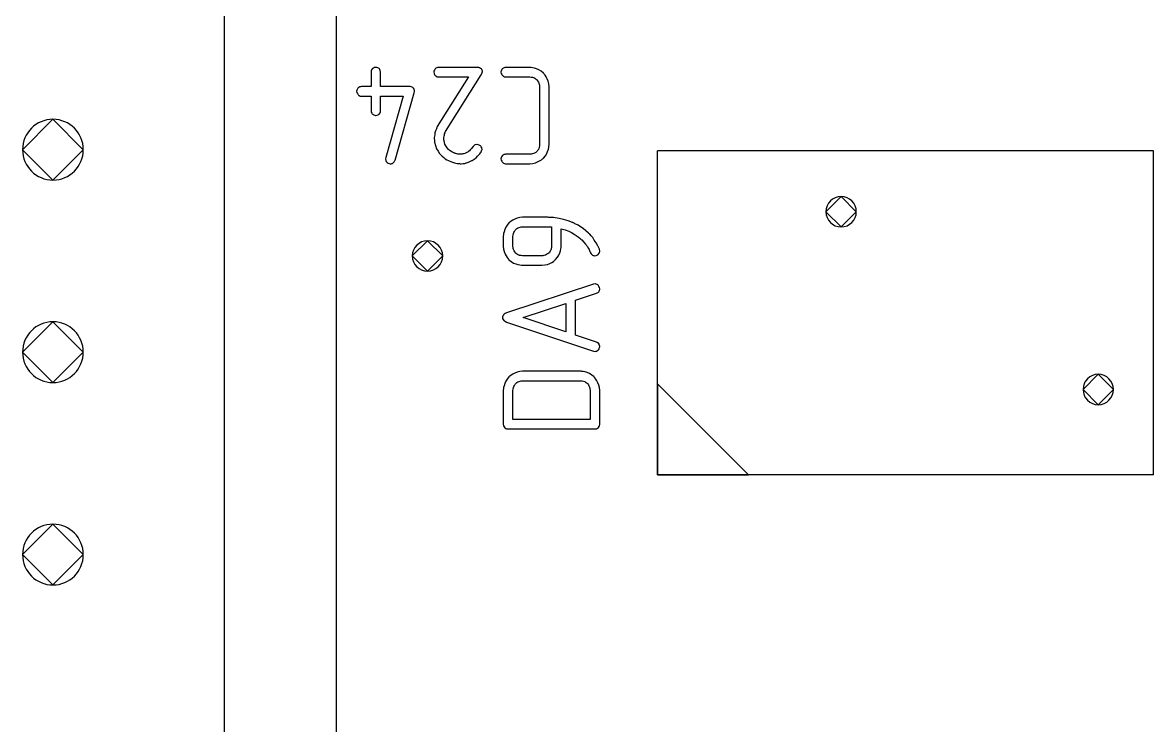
# Model space of a CAD drawing. Header units: inches. Extents: x 0 to 594, y -420 to 0.
# Drawn here: x 166.56 to 177.73, y -100.47 to -93.53 of the extents above; entities that cross this region are included whole.
import ezdxf

# ---------------------------------------------------------------- set-up
doc = ezdxf.new("R2010")
doc.units = ezdxf.units.IN
doc.header["$MEASUREMENT"] = 0

msp = doc.modelspace()

# ---------------------------------------------------------------- linework, layer by layer
at = {"color": 18, "true_color": 0x000000}
for p, q in [((169.662, -112.883), (169.662, -85.683)), ((168.556, -111.331), (168.556, -88.283)), ((170.005, -94.005), (170.004, -94.013)), ((170.004, -94.013), (170.004, -94.016)), ((170.004, -94.016), (170.004, -94.017)), ((170.004, -94.017), (170.004, -94.16)), ((170.01, -93.993), (170.005, -94.005)), ((170.018, -93.982), (170.01, -93.993)), ((170.021, -93.981), (170.018, -93.982)), ((170.027, -93.977), (170.021, -93.981)), ((170.038, -93.972), (170.027, -93.977)), ((170.052, -93.971), (170.038, -93.972)), ((170.055, -93.971), (170.052, -93.971)), ((170.063, -93.972), (170.055, -93.971)), ((170.073, -93.975), (170.063, -93.972)), ((170.084, -93.982), (170.073, -93.975)), ((170.087, -93.985), (170.084, -93.982)), ((170.091, -93.991), (170.087, -93.985)), ((170.096, -94.002), (170.091, -93.991)), ((170.098, -94.017), (170.096, -94.002)), ((170.098, -94.16), (170.098, -94.017)), ((170.626, -94.008), (170.624, -94.015)), ((170.624, -94.015), (170.624, -94.017)), ((170.624, -94.017), (170.627, -94.03)), ((170.63, -93.998), (170.626, -94.008)), ((170.627, -94.03), (170.631, -94.04)), ((170.637, -93.986), (170.63, -93.998)), ((170.631, -94.04), (170.636, -94.047)), ((170.636, -94.047), (170.638, -94.05)), ((170.638, -93.984), (170.637, -93.986)), ((170.645, -93.979), (170.638, -93.984)), ((170.638, -94.05), (170.644, -94.055)), ((170.655, -93.974), (170.645, -93.979)), ((170.662, -93.972), (170.655, -93.974)), ((170.671, -93.971), (170.662, -93.972)), ((171.06, -93.971), (170.671, -93.971)), ((170.741, -94.604), (171.092, -94.044)), ((171.068, -93.972), (171.06, -93.971)), ((171.077, -93.975), (171.068, -93.972)), ((171.087, -93.981), (171.077, -93.975)), ((171.095, -93.986), (171.087, -93.981)), ((171.092, -94.044), (171.099, -94.03)), ((171.101, -93.996), (171.095, -93.986)), ((171.099, -94.03), (171.102, -94.019)), ((171.104, -94.009), (171.101, -93.996)), ((171.102, -94.019), (171.104, -94.012)), ((171.104, -94.012), (171.104, -94.009)), ((171.29, -94.008), (171.288, -94.015)), ((171.288, -94.015), (171.288, -94.017)), ((171.288, -94.017), (171.291, -94.03)), ((171.294, -93.998), (171.29, -94.008)), ((171.291, -94.03), (171.295, -94.04)), ((171.301, -93.986), (171.294, -93.998)), ((171.295, -94.04), (171.299, -94.047)), ((171.299, -94.047), (171.302, -94.05)), ((171.302, -93.984), (171.301, -93.986)), ((171.309, -93.979), (171.302, -93.984)), ((171.302, -94.05), (171.308, -94.055)), ((171.319, -93.974), (171.309, -93.979)), ((171.326, -93.972), (171.319, -93.974)), ((171.335, -93.971), (171.326, -93.972)), ((171.58, -93.971), (171.335, -93.971)), ((171.586, -93.972), (171.58, -93.971)), ((171.6, -93.974), (171.586, -93.972)), ((171.618, -93.978), (171.6, -93.974)), ((171.639, -93.985), (171.618, -93.978)), ((171.662, -93.993), (171.639, -93.985)), ((171.684, -94.008), (171.662, -93.993)), ((171.707, -94.026), (171.684, -94.008)), ((171.71, -94.029), (171.707, -94.026)), ((171.715, -94.036), (171.71, -94.029)), ((171.725, -94.047), (171.715, -94.036)), ((171.735, -94.064), (171.725, -94.047)), ((169.894, -94.163), (169.883, -94.168)), ((169.901, -94.161), (169.894, -94.163)), ((169.91, -94.16), (169.901, -94.161)), ((170.004, -94.16), (169.91, -94.16)), ((170.392, -94.16), (170.098, -94.16)), ((170.4, -94.161), (170.392, -94.16)), ((170.409, -94.164), (170.4, -94.161)), ((170.418, -94.17), (170.409, -94.164)), ((170.644, -94.055), (170.648, -94.058)), ((170.648, -94.058), (170.659, -94.064)), ((170.659, -94.064), (170.668, -94.065)), ((170.967, -94.065), (170.659, -94.555)), ((170.668, -94.065), (170.967, -94.065)), ((171.308, -94.055), (171.314, -94.058)), ((171.314, -94.058), (171.323, -94.064)), ((171.323, -94.064), (171.332, -94.065)), ((171.332, -94.065), (171.574, -94.065)), ((171.574, -94.065), (171.587, -94.067)), ((171.587, -94.067), (171.598, -94.068)), ((171.598, -94.068), (171.608, -94.07)), ((171.608, -94.07), (171.61, -94.071)), ((171.61, -94.071), (171.611, -94.071)), ((171.611, -94.071), (171.622, -94.078)), ((171.622, -94.078), (171.632, -94.085)), ((171.632, -94.085), (171.639, -94.091)), ((171.639, -94.091), (171.642, -94.092)), ((171.642, -94.092), (171.65, -94.103)), ((171.65, -94.103), (171.658, -94.115)), ((171.658, -94.115), (171.662, -94.126)), ((171.662, -94.126), (171.666, -94.137)), ((171.666, -94.137), (171.667, -94.146)), ((171.667, -94.146), (171.669, -94.153)), ((171.669, -94.153), (171.669, -94.158)), ((171.669, -94.158), (171.669, -94.16)), ((171.669, -94.16), (171.669, -94.732)), ((171.745, -94.084), (171.735, -94.064)), ((171.755, -94.106), (171.745, -94.084)), ((171.76, -94.133), (171.755, -94.106)), ((171.763, -94.161), (171.76, -94.133)), ((171.763, -94.732), (171.763, -94.161)), ((169.863, -94.196), (169.862, -94.204)), ((169.862, -94.204), (169.862, -94.206)), ((169.862, -94.206), (169.864, -94.219)), ((169.867, -94.187), (169.863, -94.196)), ((169.864, -94.219), (169.869, -94.229)), ((169.874, -94.175), (169.867, -94.187)), ((169.869, -94.229), (169.873, -94.236)), ((169.873, -94.236), (169.876, -94.239)), ((169.876, -94.172), (169.874, -94.175)), ((169.883, -94.168), (169.876, -94.172)), ((169.876, -94.239), (169.881, -94.244)), ((169.881, -94.244), (169.887, -94.247)), ((169.887, -94.247), (169.898, -94.253)), ((169.898, -94.253), (169.907, -94.254)), ((169.907, -94.254), (170.004, -94.254)), ((170.004, -94.254), (170.004, -94.397)), ((170.098, -94.397), (170.098, -94.254)), ((170.098, -94.254), (170.323, -94.254)), ((170.323, -94.254), (170.149, -94.86)), ((170.241, -94.887), (170.431, -94.22)), ((170.425, -94.175), (170.418, -94.17)), ((170.431, -94.185), (170.425, -94.175)), ((170.434, -94.198), (170.431, -94.185)), ((170.431, -94.22), (170.434, -94.209)), ((170.434, -94.209), (170.434, -94.198)), ((166.862, -94.483), (166.562, -94.783)), ((167.162, -94.783), (166.862, -94.483)), ((170.004, -94.397), (170.004, -94.405)), ((170.004, -94.405), (170.007, -94.412)), ((170.007, -94.412), (170.011, -94.423)), ((170.011, -94.423), (170.017, -94.43)), ((170.017, -94.43), (170.018, -94.432)), ((170.018, -94.432), (170.019, -94.432)), ((170.019, -94.432), (170.031, -94.439)), ((170.031, -94.439), (170.041, -94.443)), ((170.041, -94.443), (170.049, -94.445)), ((170.049, -94.445), (170.052, -94.445)), ((170.052, -94.445), (170.065, -94.443)), ((170.065, -94.443), (170.074, -94.439)), ((170.074, -94.439), (170.082, -94.433)), ((170.082, -94.433), (170.084, -94.432)), ((170.084, -94.432), (170.093, -94.419)), ((170.093, -94.419), (170.097, -94.408)), ((170.097, -94.408), (170.098, -94.399)), ((170.098, -94.398), (170.098, -94.397)), ((170.098, -94.399), (170.098, -94.398)), ((170.641, -94.598), (170.636, -94.618)), ((170.65, -94.577), (170.641, -94.598)), ((170.659, -94.555), (170.65, -94.577)), ((170.736, -94.618), (170.738, -94.611)), ((170.738, -94.611), (170.74, -94.605)), ((170.74, -94.605), (170.741, -94.604)), ((170.63, -94.65), (170.628, -94.662)), ((170.628, -94.662), (170.628, -94.669)), ((170.628, -94.669), (170.628, -94.672)), ((170.628, -94.672), (170.63, -94.69)), ((170.633, -94.635), (170.63, -94.65)), ((170.63, -94.69), (170.631, -94.708)), ((170.631, -94.708), (170.641, -94.742)), ((170.636, -94.618), (170.633, -94.635)), ((170.723, -94.676), (170.724, -94.663)), ((170.723, -94.677), (170.723, -94.676)), ((170.723, -94.679), (170.723, -94.677)), ((170.723, -94.686), (170.723, -94.679)), ((170.726, -94.697), (170.723, -94.686)), ((170.724, -94.663), (170.726, -94.65)), ((170.726, -94.65), (170.729, -94.638)), ((170.729, -94.712), (170.726, -94.697)), ((170.729, -94.638), (170.731, -94.628)), ((170.734, -94.728), (170.729, -94.712)), ((170.731, -94.628), (170.736, -94.618)), ((166.562, -94.783), (166.862, -95.083)), ((166.862, -95.083), (167.162, -94.783)), ((170.641, -94.742), (170.652, -94.773)), ((170.652, -94.773), (170.667, -94.798)), ((170.667, -94.798), (170.682, -94.82)), ((170.682, -94.82), (170.688, -94.828)), ((170.688, -94.828), (170.693, -94.835)), ((170.743, -94.746), (170.734, -94.728)), ((170.755, -94.765), (170.743, -94.746)), ((170.771, -94.781), (170.755, -94.765)), ((170.772, -94.783), (170.771, -94.781)), ((170.775, -94.786), (170.772, -94.783)), ((170.779, -94.789), (170.775, -94.786)), ((170.786, -94.794), (170.779, -94.789)), ((170.802, -94.804), (170.786, -94.794)), ((170.823, -94.815), (170.802, -94.804)), ((170.824, -94.815), (170.823, -94.815)), ((170.829, -94.817), (170.824, -94.815)), ((170.834, -94.82), (170.829, -94.817)), ((170.843, -94.822), (170.834, -94.82)), ((170.851, -94.824), (170.843, -94.822)), ((170.862, -94.827), (170.851, -94.824)), ((170.888, -94.828), (170.862, -94.827)), ((170.893, -94.828), (170.888, -94.828)), ((170.901, -94.827), (170.893, -94.828)), ((170.909, -94.825), (170.901, -94.827)), ((170.92, -94.824), (170.909, -94.825)), ((170.932, -94.82), (170.92, -94.824)), ((170.944, -94.815), (170.932, -94.82)), ((170.957, -94.808), (170.944, -94.815)), ((170.958, -94.807), (170.957, -94.808)), ((170.963, -94.804), (170.958, -94.807)), ((170.968, -94.8), (170.963, -94.804)), ((170.977, -94.794), (170.968, -94.8)), ((170.985, -94.786), (170.977, -94.794)), ((170.995, -94.776), (170.985, -94.786)), ((171.012, -94.753), (170.995, -94.776)), ((171.013, -94.752), (171.012, -94.753)), ((171.016, -94.748), (171.013, -94.752)), ((171.022, -94.742), (171.016, -94.748)), ((171.03, -94.736), (171.022, -94.742)), ((171.051, -94.732), (171.03, -94.736)), ((171.054, -94.732), (171.051, -94.732)), ((171.063, -94.734), (171.054, -94.732)), ((171.074, -94.738), (171.063, -94.734)), ((171.068, -94.835), (171.08, -94.824)), ((171.085, -94.745), (171.074, -94.738)), ((171.08, -94.824), (171.087, -94.814)), ((171.088, -94.748), (171.085, -94.745)), ((171.087, -94.814), (171.091, -94.808)), ((171.092, -94.755), (171.088, -94.748)), ((171.091, -94.808), (171.092, -94.805)), ((171.098, -94.765), (171.092, -94.755)), ((171.092, -94.805), (171.096, -94.794)), ((171.096, -94.794), (171.099, -94.786)), ((171.099, -94.772), (171.098, -94.765)), ((171.101, -94.779), (171.099, -94.772)), ((171.099, -94.786), (171.101, -94.78)), ((171.101, -94.78), (171.101, -94.779)), ((171.321, -94.831), (171.309, -94.836)), ((171.328, -94.829), (171.321, -94.831)), ((171.336, -94.828), (171.328, -94.829)), ((171.581, -94.828), (171.336, -94.828)), ((171.588, -94.827), (171.581, -94.828)), ((171.597, -94.825), (171.588, -94.827)), ((171.608, -94.821), (171.597, -94.825)), ((171.619, -94.817), (171.608, -94.821)), ((171.631, -94.81), (171.619, -94.817)), ((171.642, -94.8), (171.631, -94.81)), ((171.645, -94.797), (171.642, -94.8)), ((171.65, -94.791), (171.645, -94.797)), ((171.658, -94.781), (171.65, -94.791)), ((171.663, -94.769), (171.658, -94.781)), ((171.665, -94.766), (171.663, -94.767)), ((171.663, -94.767), (171.663, -94.769)), ((171.666, -94.758), (171.665, -94.766)), ((171.667, -94.746), (171.666, -94.758)), ((171.669, -94.732), (171.667, -94.746)), ((171.727, -94.845), (171.741, -94.822)), ((171.741, -94.822), (171.749, -94.8)), ((171.749, -94.8), (171.756, -94.779)), ((171.756, -94.779), (171.76, -94.76)), ((171.76, -94.76), (171.762, -94.745)), ((171.762, -94.745), (171.763, -94.739)), ((171.763, -94.734), (171.763, -94.732)), ((171.763, -94.736), (171.763, -94.734)), ((171.763, -94.739), (171.763, -94.736)), ((172.833, -97.996), (172.833, -94.796)), ((177.733, -94.796), (172.833, -94.796)), ((177.733, -97.996), (177.733, -94.796)), ((170.149, -94.86), (170.148, -94.875)), ((170.148, -94.875), (170.151, -94.889)), ((170.151, -94.889), (170.155, -94.9)), ((170.155, -94.9), (170.159, -94.906)), ((170.159, -94.906), (170.162, -94.908)), ((170.162, -94.908), (170.173, -94.917)), ((170.173, -94.917), (170.184, -94.921)), ((170.184, -94.921), (170.193, -94.922)), ((170.193, -94.922), (170.204, -94.922)), ((170.193, -94.922), (170.193, -94.922)), ((170.204, -94.922), (170.21, -94.921)), ((170.21, -94.921), (170.214, -94.92)), ((170.214, -94.92), (170.215, -94.918)), ((170.215, -94.918), (170.224, -94.913)), ((170.224, -94.913), (170.232, -94.904)), ((170.232, -94.904), (170.237, -94.896)), ((170.237, -94.896), (170.239, -94.89)), ((170.239, -94.89), (170.241, -94.887)), ((170.693, -94.835), (170.699, -94.841)), ((170.699, -94.841), (170.703, -94.845)), ((170.703, -94.845), (170.705, -94.846)), ((170.705, -94.846), (170.706, -94.848)), ((170.706, -94.848), (170.722, -94.86)), ((170.722, -94.86), (170.737, -94.873)), ((170.737, -94.873), (170.753, -94.883)), ((170.753, -94.883), (170.768, -94.891)), ((170.768, -94.891), (170.8, -94.904)), ((170.8, -94.904), (170.83, -94.913)), ((170.83, -94.913), (170.855, -94.918)), ((170.855, -94.918), (170.867, -94.92)), ((170.867, -94.92), (170.877, -94.921)), ((170.877, -94.921), (170.884, -94.922)), ((170.884, -94.922), (170.895, -94.922)), ((170.884, -94.922), (170.884, -94.922)), ((170.895, -94.922), (170.913, -94.921)), ((170.913, -94.921), (170.932, -94.918)), ((170.932, -94.918), (170.939, -94.915)), ((170.939, -94.915), (170.944, -94.914)), ((170.944, -94.914), (170.947, -94.913)), ((170.947, -94.913), (170.948, -94.913)), ((170.948, -94.913), (170.968, -94.906)), ((170.968, -94.906), (170.987, -94.897)), ((170.987, -94.897), (170.994, -94.894)), ((170.994, -94.894), (170.999, -94.891)), ((170.999, -94.891), (171.002, -94.89)), ((171.002, -94.89), (171.003, -94.889)), ((171.003, -94.889), (171.023, -94.876)), ((171.023, -94.876), (171.042, -94.862)), ((171.042, -94.862), (171.056, -94.848)), ((171.056, -94.848), (171.068, -94.835)), ((171.29, -94.865), (171.288, -94.872)), ((171.288, -94.872), (171.288, -94.875)), ((171.288, -94.875), (171.291, -94.887)), ((171.294, -94.855), (171.29, -94.865)), ((171.291, -94.887), (171.295, -94.897)), ((171.301, -94.844), (171.294, -94.855)), ((171.295, -94.897), (171.299, -94.904)), ((171.299, -94.904), (171.302, -94.907)), ((171.302, -94.841), (171.301, -94.844)), ((171.309, -94.836), (171.302, -94.841)), ((171.302, -94.907), (171.308, -94.913)), ((171.308, -94.913), (171.312, -94.915)), ((171.312, -94.915), (171.323, -94.921)), ((171.323, -94.921), (171.332, -94.922)), ((171.332, -94.922), (171.573, -94.922)), ((171.332, -94.922), (171.332, -94.922)), ((171.573, -94.922), (171.601, -94.92)), ((171.601, -94.92), (171.628, -94.914)), ((171.628, -94.914), (171.65, -94.904)), ((171.65, -94.904), (171.67, -94.894)), ((171.67, -94.894), (171.687, -94.884)), ((171.687, -94.884), (171.698, -94.875)), ((171.698, -94.875), (171.705, -94.869)), ((171.705, -94.869), (171.708, -94.866)), ((171.708, -94.866), (171.727, -94.845)), ((174.648, -95.246), (174.498, -95.396)), ((174.798, -95.396), (174.648, -95.246)), ((171.37, -95.504), (171.367, -95.507)), ((171.377, -95.498), (171.37, -95.504)), ((171.39, -95.488), (171.377, -95.498)), ((171.406, -95.478), (171.39, -95.488)), ((171.425, -95.469), (171.406, -95.478)), ((171.448, -95.459), (171.425, -95.469)), ((171.473, -95.453), (171.448, -95.459)), ((171.501, -95.45), (171.473, -95.453)), ((171.74, -95.45), (171.501, -95.45)), ((171.741, -95.45), (171.74, -95.45)), ((171.745, -95.45), (171.741, -95.45)), ((171.752, -95.45), (171.745, -95.45)), ((171.762, -95.452), (171.752, -95.45)), ((171.775, -95.452), (171.762, -95.452)), ((171.789, -95.453), (171.775, -95.452)), ((171.806, -95.454), (171.789, -95.453)), ((171.823, -95.457), (171.806, -95.454)), ((171.862, -95.463), (171.823, -95.457)), ((171.906, -95.473), (171.862, -95.463)), ((171.951, -95.485), (171.906, -95.473)), ((171.996, -95.502), (171.951, -95.485)), ((171.998, -95.502), (171.996, -95.502)), ((172, -95.504), (171.998, -95.502)), ((172.005, -95.507), (172, -95.504)), ((174.498, -95.396), (174.648, -95.546)), ((174.648, -95.546), (174.798, -95.396)), ((171.314, -95.612), (171.312, -95.628)), ((171.318, -95.594), (171.314, -95.612)), ((171.325, -95.573), (171.318, -95.594)), ((171.335, -95.55), (171.325, -95.573)), ((171.349, -95.528), (171.335, -95.55)), ((171.367, -95.507), (171.349, -95.528)), ((171.407, -95.626), (171.41, -95.612)), ((171.41, -95.612), (171.414, -95.601)), ((171.414, -95.601), (171.42, -95.591)), ((171.42, -95.591), (171.425, -95.584)), ((171.425, -95.584), (171.429, -95.577)), ((171.429, -95.577), (171.432, -95.574)), ((171.432, -95.574), (171.434, -95.573)), ((171.434, -95.573), (171.445, -95.563)), ((171.445, -95.563), (171.456, -95.556)), ((171.456, -95.556), (171.468, -95.552)), ((171.468, -95.552), (171.477, -95.547)), ((171.477, -95.547), (171.487, -95.546)), ((171.487, -95.546), (171.494, -95.545)), ((171.494, -95.545), (171.5, -95.545)), ((171.5, -95.545), (171.501, -95.545)), ((171.501, -95.545), (171.741, -95.545)), ((171.741, -95.545), (171.766, -95.545)), ((171.766, -95.545), (171.788, -95.546)), ((171.788, -95.546), (171.788, -95.736)), ((171.882, -95.743), (171.882, -95.564)), ((171.882, -95.564), (171.923, -95.576)), ((171.923, -95.576), (171.958, -95.588)), ((171.958, -95.588), (171.985, -95.601)), ((171.985, -95.601), (172.01, -95.617)), ((172.012, -95.509), (172.005, -95.507)), ((172.01, -95.617), (172.031, -95.631)), ((172.019, -95.514), (172.012, -95.509)), ((172.027, -95.518), (172.019, -95.514)), ((172.05, -95.529), (172.027, -95.518)), ((172.074, -95.545), (172.05, -95.529)), ((172.1, -95.563), (172.074, -95.545)), ((172.127, -95.584), (172.1, -95.563)), ((172.154, -95.608), (172.127, -95.584)), ((172.155, -95.609), (172.154, -95.608)), ((172.157, -95.611), (172.155, -95.609)), ((172.161, -95.615), (172.157, -95.611)), ((172.165, -95.619), (172.161, -95.615)), ((170.562, -95.683), (170.412, -95.833)), ((170.712, -95.833), (170.562, -95.683)), ((171.312, -95.628), (171.311, -95.633)), ((171.311, -95.633), (171.311, -95.736)), ((171.311, -95.633), (171.311, -95.633)), ((171.406, -95.64), (171.407, -95.626)), ((171.406, -95.743), (171.406, -95.64)), ((171.407, -95.626), (171.407, -95.626)), ((172.031, -95.631), (172.051, -95.643)), ((172.051, -95.643), (172.067, -95.656)), ((172.067, -95.656), (172.078, -95.666)), ((172.078, -95.666), (172.085, -95.672)), ((172.085, -95.672), (172.088, -95.674)), ((172.088, -95.674), (172.108, -95.695)), ((172.108, -95.695), (172.124, -95.715)), ((172.124, -95.715), (172.13, -95.724)), ((172.13, -95.724), (172.134, -95.729)), ((172.178, -95.633), (172.165, -95.619)), ((172.194, -95.652), (172.178, -95.633)), ((172.21, -95.676), (172.194, -95.652)), ((172.227, -95.703), (172.21, -95.676)), ((172.244, -95.732), (172.227, -95.703)), ((170.412, -95.833), (170.562, -95.983)), ((170.562, -95.983), (170.712, -95.833)), ((171.311, -95.736), (171.314, -95.765)), ((171.314, -95.765), (171.32, -95.79)), ((171.32, -95.79), (171.329, -95.814)), ((171.329, -95.814), (171.339, -95.832)), ((171.339, -95.832), (171.349, -95.849)), ((171.407, -95.75), (171.406, -95.743)), ((171.408, -95.759), (171.407, -95.75)), ((171.413, -95.77), (171.408, -95.759)), ((171.417, -95.781), (171.413, -95.77)), ((171.424, -95.793), (171.417, -95.781)), ((171.434, -95.804), (171.424, -95.793)), ((171.437, -95.807), (171.434, -95.804)), ((171.442, -95.812), (171.437, -95.807)), ((171.452, -95.82), (171.442, -95.812)), ((171.465, -95.825), (171.452, -95.82)), ((171.466, -95.825), (171.465, -95.825)), ((171.468, -95.827), (171.466, -95.825)), ((171.476, -95.828), (171.468, -95.827)), ((171.487, -95.829), (171.476, -95.828)), ((171.501, -95.831), (171.487, -95.829)), ((171.693, -95.831), (171.501, -95.831)), ((171.695, -95.831), (171.693, -95.831)), ((171.7, -95.831), (171.695, -95.831)), ((171.707, -95.829), (171.7, -95.831)), ((171.716, -95.828), (171.707, -95.829)), ((171.727, -95.824), (171.716, -95.828)), ((171.738, -95.82), (171.727, -95.824)), ((171.749, -95.812), (171.738, -95.82)), ((171.761, -95.804), (171.749, -95.812)), ((171.762, -95.801), (171.761, -95.804)), ((171.768, -95.794), (171.762, -95.801)), ((171.775, -95.784), (171.768, -95.794)), ((171.782, -95.773), (171.775, -95.784)), ((171.783, -95.77), (171.782, -95.772)), ((171.782, -95.772), (171.782, -95.773)), ((171.785, -95.76), (171.783, -95.77)), ((171.786, -95.749), (171.785, -95.76)), ((171.788, -95.736), (171.786, -95.749)), ((171.845, -95.846), (171.859, -95.824)), ((171.859, -95.824), (171.868, -95.803)), ((171.868, -95.803), (171.875, -95.781)), ((171.875, -95.781), (171.879, -95.763)), ((171.879, -95.763), (171.881, -95.749)), ((171.881, -95.749), (171.882, -95.743)), ((172.134, -95.729), (172.137, -95.734)), ((172.137, -95.734), (172.139, -95.735)), ((172.139, -95.735), (172.153, -95.759)), ((172.153, -95.759), (172.158, -95.77)), ((172.158, -95.77), (172.163, -95.78)), ((172.163, -95.78), (172.167, -95.789)), ((172.167, -95.789), (172.17, -95.796)), ((172.17, -95.796), (172.172, -95.8)), ((172.172, -95.8), (172.172, -95.801)), ((172.172, -95.801), (172.179, -95.812)), ((172.179, -95.812), (172.185, -95.82)), ((172.185, -95.82), (172.191, -95.824)), ((172.191, -95.824), (172.192, -95.825)), ((172.192, -95.825), (172.199, -95.828)), ((172.199, -95.828), (172.206, -95.829)), ((172.206, -95.829), (172.212, -95.831)), ((172.212, -95.831), (172.213, -95.831)), ((172.213, -95.831), (172.227, -95.828)), ((172.227, -95.828), (172.239, -95.824)), ((172.239, -95.824), (172.246, -95.82)), ((172.26, -95.765), (172.244, -95.732)), ((172.246, -95.82), (172.247, -95.817)), ((172.247, -95.817), (172.249, -95.817)), ((172.249, -95.817), (172.257, -95.805)), ((172.257, -95.805), (172.261, -95.796)), ((172.263, -95.786), (172.26, -95.765)), ((172.261, -95.796), (172.263, -95.789)), ((172.263, -95.789), (172.263, -95.786)), ((171.349, -95.849), (171.359, -95.86)), ((171.359, -95.86), (171.365, -95.867)), ((171.365, -95.867), (171.367, -95.87)), ((171.367, -95.87), (171.39, -95.889)), ((171.39, -95.889), (171.413, -95.903)), ((171.413, -95.903), (171.435, -95.911)), ((171.435, -95.911), (171.455, -95.918)), ((171.455, -95.918), (171.473, -95.922)), ((171.473, -95.922), (171.489, -95.924)), ((171.489, -95.924), (171.494, -95.925)), ((171.494, -95.925), (171.499, -95.925)), ((171.499, -95.925), (171.5, -95.925)), ((171.5, -95.925), (171.501, -95.925)), ((171.501, -95.925), (171.692, -95.925)), ((171.692, -95.925), (171.72, -95.922)), ((171.72, -95.922), (171.747, -95.917)), ((171.747, -95.917), (171.769, -95.907)), ((171.769, -95.907), (171.789, -95.897)), ((171.789, -95.897), (171.806, -95.887)), ((171.806, -95.887), (171.817, -95.877)), ((171.817, -95.877), (171.824, -95.872)), ((171.824, -95.872), (171.827, -95.869)), ((171.827, -95.869), (171.845, -95.846)), ((172.201, -96.111), (171.343, -96.396)), ((172.217, -96.109), (172.201, -96.111)), ((172.219, -96.109), (172.217, -96.109)), ((172.22, -96.109), (172.219, -96.109)), ((172.229, -96.11), (172.22, -96.109)), ((172.239, -96.116), (172.229, -96.11)), ((172.244, -96.118), (172.239, -96.116)), ((172.25, -96.124), (172.244, -96.118)), ((172.251, -96.127), (172.25, -96.124)), ((172.256, -96.134), (172.251, -96.127)), ((172.261, -96.145), (172.256, -96.134)), ((172.258, -96.179), (172.261, -96.171)), ((172.263, -96.158), (172.261, -96.145)), ((172.261, -96.171), (172.263, -96.164)), ((172.263, -96.164), (172.263, -96.158)), ((172.024, -96.269), (172.23, -96.2)), ((172.024, -96.615), (172.024, -96.269)), ((172.23, -96.2), (172.239, -96.196)), ((172.239, -96.196), (172.244, -96.193)), ((172.244, -96.193), (172.25, -96.189)), ((172.25, -96.189), (172.253, -96.186)), ((172.253, -96.186), (172.257, -96.18)), ((172.257, -96.18), (172.258, -96.179)), ((171.343, -96.396), (171.329, -96.402)), ((171.508, -96.441), (171.927, -96.302)), ((171.927, -96.302), (171.927, -96.582)), ((171.927, -96.302), (171.927, -96.302)), ((166.862, -96.483), (166.562, -96.783)), ((167.162, -96.783), (166.862, -96.483)), ((171.304, -96.43), (171.303, -96.436)), ((171.303, -96.436), (171.303, -96.441)), ((171.303, -96.436), (171.303, -96.436)), ((171.303, -96.441), (171.304, -96.452)), ((171.308, -96.424), (171.304, -96.43)), ((171.304, -96.452), (171.308, -96.461)), ((171.312, -96.416), (171.308, -96.424)), ((171.308, -96.461), (171.315, -96.469)), ((171.32, -96.409), (171.312, -96.416)), ((171.315, -96.469), (171.322, -96.475)), ((171.329, -96.402), (171.32, -96.409)), ((171.322, -96.475), (171.331, -96.481)), ((171.331, -96.481), (171.336, -96.484)), ((171.336, -96.484), (171.342, -96.485)), ((171.342, -96.485), (171.343, -96.486)), ((171.343, -96.486), (172.201, -96.772)), ((171.927, -96.582), (171.508, -96.441)), ((172.23, -96.684), (172.024, -96.615)), ((172.233, -96.685), (172.23, -96.684)), ((172.239, -96.688), (172.233, -96.685)), ((172.247, -96.692), (172.239, -96.688)), ((172.256, -96.701), (172.247, -96.692)), ((172.257, -96.702), (172.256, -96.701)), ((172.258, -96.708), (172.257, -96.702)), ((172.261, -96.716), (172.258, -96.708)), ((172.263, -96.726), (172.261, -96.716)), ((172.261, -96.737), (172.263, -96.729)), ((172.263, -96.729), (172.263, -96.726)), ((166.562, -96.783), (166.862, -97.083)), ((166.862, -97.083), (167.162, -96.783)), ((172.201, -96.772), (172.217, -96.775)), ((172.217, -96.775), (172.225, -96.774)), ((172.225, -96.774), (172.23, -96.772)), ((172.23, -96.772), (172.241, -96.767)), ((172.241, -96.767), (172.247, -96.763)), ((172.247, -96.763), (172.25, -96.76)), ((172.25, -96.76), (172.257, -96.749)), ((172.257, -96.749), (172.261, -96.737)), ((171.349, -97.049), (171.335, -97.071)), ((171.367, -97.028), (171.349, -97.049)), ((171.37, -97.025), (171.367, -97.028)), ((171.377, -97.019), (171.37, -97.025)), ((171.39, -97.009), (171.377, -97.019)), ((171.406, -96.999), (171.39, -97.009)), ((171.425, -96.99), (171.406, -96.999)), ((171.448, -96.98), (171.425, -96.99)), ((171.473, -96.974), (171.448, -96.98)), ((171.468, -97.073), (171.477, -97.069)), ((171.501, -96.971), (171.473, -96.974)), ((171.477, -97.069), (171.487, -97.067)), ((171.487, -97.067), (171.494, -97.066)), ((171.494, -97.066), (171.5, -97.066)), ((171.5, -97.066), (171.501, -97.066)), ((172.072, -96.971), (171.501, -96.971)), ((171.501, -97.066), (172.074, -97.066)), ((172.074, -96.971), (172.072, -96.971)), ((172.075, -96.971), (172.074, -96.971)), ((172.074, -97.066), (172.089, -97.067)), ((172.079, -96.971), (172.075, -96.971)), ((172.085, -96.973), (172.079, -96.971)), ((172.1, -96.974), (172.085, -96.973)), ((172.089, -97.067), (172.102, -97.07)), ((172.119, -96.978), (172.1, -96.974)), ((172.14, -96.985), (172.119, -96.978)), ((172.163, -96.995), (172.14, -96.985)), ((172.185, -97.009), (172.163, -96.995)), ((172.208, -97.028), (172.185, -97.009)), ((172.21, -97.03), (172.208, -97.028)), ((172.216, -97.038), (172.21, -97.03)), ((172.225, -97.05), (172.216, -97.038)), ((172.234, -97.066), (172.225, -97.05)), ((172.246, -97.085), (172.234, -97.066)), ((172.833, -97.096), (172.833, -96.996)), ((177.188, -97.002), (177.038, -97.152)), ((177.338, -97.152), (177.188, -97.002)), ((171.312, -97.149), (171.311, -97.155)), ((171.311, -97.155), (171.311, -97.496)), ((171.311, -97.155), (171.311, -97.155)), ((171.314, -97.133), (171.312, -97.149)), ((171.318, -97.115), (171.314, -97.133)), ((171.325, -97.094), (171.318, -97.115)), ((171.335, -97.071), (171.325, -97.094)), ((171.406, -97.162), (171.407, -97.147)), ((171.406, -97.448), (171.406, -97.162)), ((171.407, -97.147), (171.41, -97.133)), ((171.407, -97.147), (171.407, -97.147)), ((171.41, -97.133), (171.414, -97.122)), ((171.414, -97.122), (171.42, -97.112)), ((171.42, -97.112), (171.425, -97.105)), ((171.425, -97.105), (171.429, -97.098)), ((171.429, -97.098), (171.432, -97.095)), ((171.432, -97.095), (171.434, -97.094)), ((171.434, -97.094), (171.445, -97.084)), ((171.445, -97.084), (171.456, -97.077)), ((171.456, -97.077), (171.468, -97.073)), ((172.102, -97.07), (172.115, -97.074)), ((172.115, -97.074), (172.124, -97.08)), ((172.124, -97.08), (172.132, -97.085)), ((172.132, -97.085), (172.139, -97.09)), ((172.139, -97.09), (172.141, -97.092)), ((172.141, -97.092), (172.143, -97.094)), ((172.143, -97.094), (172.151, -97.105)), ((172.151, -97.105), (172.157, -97.116)), ((172.157, -97.116), (172.163, -97.128)), ((172.163, -97.128), (172.165, -97.138)), ((172.165, -97.138), (172.167, -97.147)), ((172.167, -97.147), (172.168, -97.155)), ((172.168, -97.155), (172.168, -97.448)), ((172.254, -97.108), (172.246, -97.085)), ((172.26, -97.133), (172.254, -97.108)), ((172.263, -97.162), (172.26, -97.133)), ((172.263, -97.497), (172.263, -97.162)), ((173.733, -97.996), (172.833, -97.096)), ((173.733, -97.996), (172.833, -97.096)), ((172.833, -97.096), (172.833, -97.996)), ((177.038, -97.152), (177.188, -97.302)), ((177.188, -97.302), (177.338, -97.152)), ((171.311, -97.496), (171.312, -97.511)), ((171.312, -97.511), (171.318, -97.522)), ((172.168, -97.448), (171.406, -97.448)), ((172.257, -97.518), (172.26, -97.51)), ((172.26, -97.51), (172.261, -97.503)), ((172.261, -97.503), (172.263, -97.497)), ((171.318, -97.522), (171.327, -97.531)), ((171.327, -97.531), (171.335, -97.537)), ((171.335, -97.537), (171.343, -97.539)), ((171.343, -97.539), (171.352, -97.541)), ((171.352, -97.541), (171.358, -97.542)), ((171.358, -97.542), (171.359, -97.542)), ((171.359, -97.542), (172.216, -97.542)), ((172.216, -97.542), (172.232, -97.541)), ((172.232, -97.541), (172.243, -97.535)), ((172.243, -97.535), (172.251, -97.528)), ((172.251, -97.528), (172.257, -97.518)), ((177.733, -97.996), (172.833, -97.996)), ((172.833, -97.996), (173.733, -97.996)), ((173.733, -97.996), (173.733, -97.996)), ((166.862, -98.483), (166.562, -98.783)), ((167.162, -98.783), (166.862, -98.483)), ((166.562, -98.783), (166.862, -99.083)), ((166.862, -99.083), (167.162, -98.783))]:
    msp.add_line(p, q, dxfattribs=at)
for centre, radius, start, end in [((166.862, -94.783), 0.3, 90, 180), ((166.862, -94.783), 0.3, 0, 90), ((166.862, -94.783), 0.3, 180, 270), ((166.862, -94.783), 0.3, 270, 0), ((174.648, -95.396), 0.15, 90, 180), ((174.648, -95.396), 0.15, 0, 90), ((174.648, -95.396), 0.15, 180, 270), ((174.648, -95.396), 0.15, 270, 0), ((170.562, -95.833), 0.15, 90, 180), ((170.562, -95.833), 0.15, 0, 90), ((170.562, -95.833), 0.15, 180, 270), ((170.562, -95.833), 0.15, 270, 0), ((166.862, -96.783), 0.3, 90, 180), ((166.862, -96.783), 0.3, 0, 90), ((166.862, -96.783), 0.3, 180, 270), ((166.862, -96.783), 0.3, 270, 0), ((177.188, -97.152), 0.15, 90, 180), ((177.188, -97.152), 0.15, 0, 90), ((177.188, -97.152), 0.15, 180, 270), ((177.188, -97.152), 0.15, 270, 0), ((166.862, -98.783), 0.3, 90, 180), ((166.862, -98.783), 0.3, 0, 90), ((166.862, -98.783), 0.3, 180, 270), ((166.862, -98.783), 0.3, 270, 0)]:
    msp.add_arc(centre, radius, start, end, dxfattribs=at)

doc.saveas('drawing.dxf')
